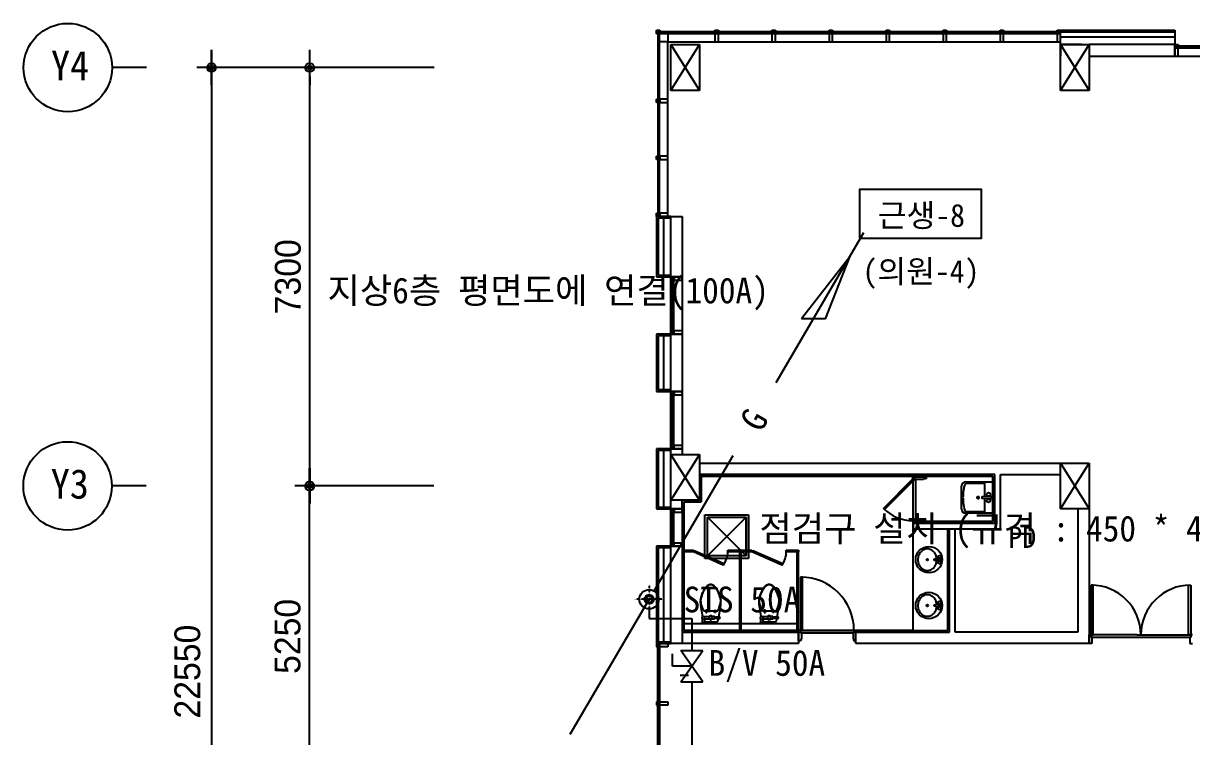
# Model space of a CAD drawing. Header units: millimetres. Extents: x 16332047 to 33387680, y -14835522 to -7015081.
# Drawn here: x 16862865 to 16883244, y -7483245 to -7470800 of the extents above; entities that cross this region are included whole.
import ezdxf
from ezdxf.enums import TextEntityAlignment as Align

# ---------------------------------------------------------------- set-up
doc = ezdxf.new("R2010")
doc.units = ezdxf.units.MM
doc.header["$LTSCALE"] = 300
doc.header["$MEASUREMENT"] = 0
doc.linetypes.add('CEN', pattern=[43.2, 40, -1.2, 0.8, -1.2])
doc.linetypes.add('CONTINOUS', pattern=[0])
doc.layers.get('0').update_dxf_attribs({"linetype": 'CONTINUOUS'})
for name, color, linetype in [('2', 2, 'CONTINUOUS'), ('CEN', 1, 'CEN'), ('etc', 15, 'CONTINOUS'), ('LINE', 2, 'CONTINUOUS'), ('R', 15, 'CONTINUOUS'), ('Rise', 15, 'CONTINUOUS'), ('S', 1, 'CONTINUOUS'), ('SI', 2, 'CONTINUOUS'), ('TEXT', 3, 'CONTINUOUS')]:
    doc.layers.add(name, color=color, linetype=linetype)
doc.layers.add('arch', color=255, linetype='CONTINUOUS', lineweight=25)
doc.styles.add('돋움', font='HYGTRE.TTF')
doc.styles.add('돋움체', font='')
doc.styles.get('돋움체').set_extended_font_data('DotumChe')

# ---------------------------------------------------------------- blocks, each defined once
blk = doc.blocks.new('DIMDOT')
at = {"color": 0}
blk.add_line((-2, 0), (2, 0), dxfattribs=at)
for radius in [0.5, 0.25]:
    blk.add_circle((0, 0), radius, dxfattribs=at)
blk = doc.blocks.new('a-3')
at = {"layer": 'CEN'}
for p, q in [((0, -1.81), (0, 1.81)), ((-1.81, 0), (1.81, 0))]:
    blk.add_line(p, q, dxfattribs=at).dxf.unprotected_set("ltscale", 0)
at = {"layer": 'LINE', "linetype": 'Continuous', "ltscale": 100}
blk.add_circle((0, 0), 1.2, dxfattribs=at)

msp = doc.modelspace()

# ---------------------------------------------------------------- linework, layer by layer
at = {"layer": '2', "color": 0}
for p, q in [((16874188, -7482016), (16874188, -7481798)), ((16874333, -7482289), (16874720, -7481744)), ((16874720, -7482289), (16874333, -7481744)), ((16874333, -7481744), (16874720, -7481744)), ((16874333, -7482289), (16874720, -7481744)), ((16874720, -7482289), (16874333, -7481744)), ((16874333, -7481744), (16874720, -7481744)), ((16874526, -7482016), (16874188, -7482016)), ((16874526, -7482016), (16874188, -7482016)), ((16874333, -7482289), (16874720, -7482289)), ((16874333, -7482289), (16874720, -7482289))]:
    msp.add_line(p, q, dxfattribs=at)
at = {"layer": 'arch'}
for p, q in [((16873909, -7470981), (16873909, -7470921)), ((16873909, -7470921), (16873969, -7470921)), ((16873934, -7470981), (16873909, -7470981)), ((16873934, -7470946), (16873934, -7470981)), ((16873969, -7470946), (16873934, -7470946)), ((16874959, -7470946), (16873934, -7470946)), ((16873934, -7470946), (16873934, -7470974)), ((16873962, -7470974), (16873934, -7470974)), ((16873934, -7470974), (16873934, -7472151)), ((16873934, -7470974), (16874959, -7470974)), ((16873962, -7472151), (16873962, -7470974)), ((16873962, -7470974), (16874109, -7470974)), ((16873962, -7471121), (16873962, -7470974)), ((16873969, -7470921), (16873969, -7470946)), ((16874109, -7470974), (16874109, -7471121)), ((16874929, -7470946), (16874929, -7470921)), ((16874929, -7470921), (16874989, -7470921)), ((16874989, -7470946), (16874929, -7470946)), ((16874989, -7470980), (16874929, -7470980)), ((16874929, -7470980), (16874929, -7471121)), ((16874959, -7470974), (16874959, -7470946)), ((16875954, -7470946), (16874959, -7470946)), ((16874959, -7470946), (16874959, -7470974)), ((16874959, -7470974), (16875954, -7470974)), ((16874989, -7470921), (16874989, -7470946)), ((16874989, -7471121), (16874989, -7470980)), ((16875924, -7470946), (16875924, -7470921)), ((16875924, -7470921), (16875984, -7470921)), ((16875984, -7470946), (16875924, -7470946)), ((16875984, -7470980), (16875924, -7470980)), ((16875924, -7470980), (16875924, -7471121)), ((16876949, -7470946), (16875954, -7470946)), ((16875954, -7470946), (16875954, -7470974)), ((16875954, -7470974), (16875954, -7470946)), ((16875954, -7470974), (16876949, -7470974)), ((16875984, -7470921), (16875984, -7470946)), ((16875984, -7471121), (16875984, -7470980)), ((16876919, -7470946), (16876919, -7470921)), ((16876919, -7470921), (16876979, -7470921)), ((16876979, -7470946), (16876919, -7470946)), ((16876979, -7470980), (16876919, -7470980)), ((16876919, -7470980), (16876919, -7471121)), ((16876949, -7470974), (16876949, -7470946)), ((16877944, -7470946), (16876949, -7470946)), ((16876949, -7470946), (16876949, -7470974)), ((16876949, -7470974), (16877944, -7470974)), ((16876979, -7470921), (16876979, -7470946)), ((16876979, -7471121), (16876979, -7470980)), ((16877914, -7470946), (16877914, -7470921)), ((16877914, -7470921), (16877974, -7470921)), ((16877974, -7470946), (16877914, -7470946)), ((16877974, -7470980), (16877914, -7470980)), ((16877914, -7470980), (16877914, -7471121)), ((16877944, -7470974), (16877944, -7470946)), ((16878939, -7470946), (16877944, -7470946)), ((16877944, -7470946), (16877944, -7470974)), ((16877944, -7470974), (16878939, -7470974)), ((16877974, -7470921), (16877974, -7470946)), ((16877974, -7471121), (16877974, -7470980)), ((16878909, -7470946), (16878909, -7470921)), ((16878909, -7470921), (16878969, -7470921)), ((16878909, -7470946), (16878909, -7470921)), ((16878909, -7470921), (16878969, -7470921)), ((16878969, -7470946), (16878909, -7470946)), ((16878969, -7470946), (16878909, -7470946)), ((16878969, -7470980), (16878909, -7470980)), ((16878909, -7470980), (16878909, -7471121)), ((16878969, -7470980), (16878909, -7470980)), ((16878909, -7470980), (16878909, -7471121)), ((16879934, -7470946), (16878939, -7470946)), ((16878939, -7470946), (16878939, -7470974)), ((16878939, -7470974), (16878939, -7470946)), ((16879934, -7470946), (16878939, -7470946)), ((16878939, -7470946), (16878939, -7470974)), ((16878939, -7470974), (16879934, -7470974)), ((16878939, -7470974), (16879934, -7470974)), ((16878969, -7470921), (16878969, -7470946)), ((16878969, -7470921), (16878969, -7470946)), ((16878969, -7471121), (16878969, -7470980)), ((16878969, -7471121), (16878969, -7470980)), ((16879904, -7470946), (16879904, -7470921)), ((16879904, -7470921), (16879964, -7470921)), ((16879964, -7470946), (16879904, -7470946)), ((16879964, -7470980), (16879904, -7470980)), ((16879904, -7470980), (16879904, -7471121)), ((16879934, -7470974), (16879934, -7470946)), ((16880929, -7470946), (16879934, -7470946)), ((16879934, -7470946), (16879934, -7470974)), ((16879934, -7470974), (16879934, -7470946)), ((16879934, -7470974), (16880929, -7470974)), ((16879964, -7470921), (16879964, -7470946)), ((16879964, -7471121), (16879964, -7470980)), ((16880899, -7470946), (16880899, -7470921)), ((16880899, -7470921), (16880959, -7470921)), ((16880959, -7470946), (16880899, -7470946)), ((16880959, -7470980), (16880899, -7470980)), ((16880899, -7470980), (16880899, -7471121)), ((16880929, -7470974), (16880929, -7470946)), ((16880959, -7470921), (16881954, -7470921)), ((16880959, -7470951), (16880959, -7470921)), ((16880959, -7471171), (16880959, -7470921)), ((16880959, -7470921), (16882949, -7470921)), ((16880959, -7470921), (16880959, -7470946)), ((16881954, -7470951), (16880959, -7470951)), ((16880959, -7471121), (16880959, -7470980)), ((16882949, -7471041), (16880959, -7471041)), ((16881954, -7470921), (16882949, -7470921)), ((16881954, -7470951), (16881954, -7470921)), ((16881954, -7470921), (16881954, -7470951)), ((16882949, -7470951), (16881954, -7470951)), ((16882949, -7470921), (16882949, -7470951)), ((16882949, -7470921), (16882949, -7471171)), ((16866147, -7471262), (16866147, -7494121)), ((16874109, -7471121), (16873962, -7471121)), ((16874109, -7474171), (16874109, -7471121)), ((16874109, -7471121), (16880959, -7471121)), ((16874159, -7471171), (16874659, -7471971)), ((16874159, -7471971), (16874659, -7471171)), ((16874159, -7471971), (16874159, -7471171)), ((16874159, -7471171), (16874659, -7471171)), ((16874659, -7471171), (16874659, -7471971)), ((16874929, -7471121), (16874989, -7471121)), ((16875924, -7471121), (16875984, -7471121)), ((16876919, -7471121), (16876979, -7471121)), ((16877914, -7471121), (16877974, -7471121)), ((16878909, -7471121), (16878969, -7471121)), ((16878909, -7471121), (16878969, -7471121)), ((16879904, -7471121), (16879964, -7471121)), ((16880899, -7471121), (16880959, -7471121)), ((16881324, -7471171), (16880959, -7471171)), ((16880959, -7471171), (16880959, -7471371)), ((16880959, -7471171), (16881459, -7471971)), ((16880959, -7471971), (16881459, -7471171)), ((16880959, -7471971), (16880959, -7471171)), ((16880959, -7471171), (16881459, -7471171)), ((16882949, -7471171), (16881459, -7471171)), ((16881459, -7471171), (16881459, -7471971)), ((16882949, -7471371), (16882949, -7471171)), ((16882949, -7471196), (16882949, -7471171)), ((16882949, -7471171), (16883009, -7471171)), ((16883009, -7471196), (16882949, -7471196)), ((16883009, -7471230), (16882949, -7471230)), ((16882949, -7471230), (16882949, -7471371)), ((16883974, -7471196), (16882979, -7471196)), ((16882979, -7471196), (16882979, -7471224)), ((16882979, -7471224), (16883974, -7471224)), ((16883009, -7471171), (16883009, -7471196)), ((16883009, -7471371), (16883009, -7471230)), ((16881459, -7471371), (16882949, -7471371)), ((16882949, -7471371), (16883009, -7471371)), ((16882949, -7471371), (16884004, -7471371)), ((16865013, -7471571), (16864413, -7471571)), ((16870032, -7471571), (16865890, -7471571)), ((16870027, -7471571), (16867603, -7471571)), ((16867861, -7478871), (16867861, -7471571)), ((16866147, -7471725), (16866147, -7471880)), ((16867860, -7471725), (16867860, -7471880)), ((16873909, -7472181), (16873909, -7472121)), ((16873909, -7472121), (16873934, -7472121)), ((16873934, -7472121), (16873934, -7472181)), ((16874109, -7472121), (16873968, -7472121)), ((16873968, -7472121), (16873968, -7472181)), ((16874109, -7472181), (16874109, -7472121)), ((16874659, -7471971), (16874159, -7471971)), ((16881459, -7471971), (16880959, -7471971)), ((16873934, -7472181), (16873909, -7472181)), ((16873934, -7472151), (16873962, -7472151)), ((16873962, -7472151), (16873934, -7472151)), ((16873934, -7472151), (16873934, -7473146)), ((16873962, -7473146), (16873962, -7472151)), ((16873968, -7472181), (16874109, -7472181)), ((16873909, -7473176), (16873909, -7473116)), ((16873909, -7473116), (16873934, -7473116)), ((16873934, -7473116), (16873934, -7473176)), ((16874109, -7473116), (16873968, -7473116)), ((16873968, -7473116), (16873968, -7473176)), ((16874109, -7473176), (16874109, -7473116)), ((16873934, -7473176), (16873909, -7473176)), ((16873962, -7473146), (16873934, -7473146)), ((16873934, -7473146), (16873934, -7474141)), ((16873934, -7473146), (16873962, -7473146)), ((16873962, -7474141), (16873962, -7473146)), ((16873968, -7473176), (16874109, -7473176)), ((16873909, -7474171), (16873909, -7474111)), ((16873909, -7474111), (16873934, -7474111)), ((16873934, -7474111), (16873934, -7474171)), ((16873934, -7474141), (16873962, -7474141)), ((16874109, -7474111), (16873968, -7474111)), ((16873968, -7474111), (16873968, -7474171)), ((16874109, -7474171), (16874109, -7474111)), ((16874159, -7474171), (16873909, -7474171)), ((16873909, -7474171), (16873909, -7475221)), ((16873934, -7474171), (16873909, -7474171)), ((16874159, -7474201), (16873939, -7474201)), ((16873939, -7474201), (16873939, -7475191)), ((16873968, -7474171), (16874109, -7474171)), ((16874029, -7474171), (16874029, -7475221)), ((16874159, -7474171), (16874359, -7474171)), ((16874159, -7475221), (16874159, -7474171)), ((16874359, -7474171), (16874359, -7475221)), ((16873909, -7475221), (16874159, -7475221)), ((16873939, -7475191), (16874159, -7475191)), ((16874359, -7475221), (16874159, -7475221)), ((16874159, -7475221), (16874184, -7475221)), ((16874159, -7475281), (16874159, -7475221)), ((16874359, -7475221), (16874159, -7475221)), ((16874159, -7476221), (16874159, -7475221)), ((16874159, -7475221), (16874359, -7475221)), ((16874184, -7475281), (16874159, -7475281)), ((16874184, -7475221), (16874184, -7475281)), ((16874212, -7475251), (16874184, -7475251)), ((16874184, -7475251), (16874184, -7476191)), ((16874212, -7476191), (16874212, -7475251)), ((16874359, -7475221), (16874218, -7475221)), ((16874218, -7475221), (16874218, -7475281)), ((16874218, -7475281), (16874359, -7475281)), ((16874359, -7475221), (16874359, -7476221)), ((16874359, -7475221), (16874359, -7476221)), ((16874359, -7475281), (16874359, -7475221)), ((16874159, -7476161), (16874184, -7476161)), ((16874159, -7476221), (16874159, -7476161)), ((16874184, -7476161), (16874184, -7476221)), ((16874184, -7476191), (16874212, -7476191)), ((16874218, -7476221), (16874218, -7476161)), ((16874218, -7476161), (16874359, -7476161)), ((16874359, -7476161), (16874359, -7476221)), ((16874159, -7476221), (16873909, -7476221)), ((16873909, -7476221), (16873909, -7477221)), ((16874159, -7476251), (16873939, -7476251)), ((16873939, -7476251), (16873939, -7477191)), ((16874029, -7476221), (16874029, -7477221)), ((16874159, -7476221), (16874359, -7476221)), ((16874159, -7477221), (16874159, -7476221)), ((16874184, -7476221), (16874159, -7476221)), ((16874359, -7476221), (16874159, -7476221)), ((16874359, -7476221), (16874159, -7476221)), ((16874359, -7476221), (16874218, -7476221)), ((16874359, -7476221), (16874359, -7477221)), ((16873939, -7477191), (16874159, -7477191)), ((16873909, -7477221), (16874159, -7477221)), ((16874359, -7477221), (16874159, -7477221)), ((16874159, -7477221), (16874184, -7477221)), ((16874159, -7477281), (16874159, -7477221)), ((16874359, -7477221), (16874159, -7477221)), ((16874159, -7478221), (16874159, -7477221)), ((16874159, -7477221), (16874359, -7477221)), ((16874184, -7477281), (16874159, -7477281)), ((16874184, -7477221), (16874184, -7477281)), ((16874212, -7477251), (16874184, -7477251)), ((16874184, -7477251), (16874184, -7478191)), ((16874212, -7478191), (16874212, -7477251)), ((16874359, -7477221), (16874218, -7477221)), ((16874218, -7477221), (16874218, -7477281)), ((16874218, -7477281), (16874359, -7477281)), ((16874359, -7477221), (16874359, -7478221)), ((16874359, -7477221), (16874359, -7478221)), ((16874359, -7477281), (16874359, -7477221)), ((16874159, -7478221), (16873909, -7478221)), ((16873909, -7478221), (16873909, -7479271)), ((16874029, -7478221), (16874029, -7479271)), ((16874159, -7478161), (16874184, -7478161)), ((16874159, -7478221), (16874159, -7478161)), ((16874159, -7478321), (16874159, -7478221)), ((16874159, -7478221), (16874359, -7478221)), ((16874184, -7478221), (16874159, -7478221)), ((16874359, -7478221), (16874159, -7478221)), ((16874359, -7478221), (16874159, -7478221)), ((16874184, -7478161), (16874184, -7478221)), ((16874184, -7478191), (16874212, -7478191)), ((16874218, -7478221), (16874218, -7478161)), ((16874218, -7478161), (16874359, -7478161)), ((16874359, -7478221), (16874218, -7478221)), ((16874359, -7478161), (16874359, -7478221)), ((16874359, -7478221), (16874359, -7478321)), ((16874159, -7478251), (16873939, -7478251)), ((16873939, -7478251), (16873939, -7479241)), ((16874659, -7479121), (16874159, -7478321)), ((16874659, -7478321), (16874159, -7479121)), ((16874159, -7478321), (16874659, -7478321)), ((16874159, -7479121), (16874159, -7478321)), ((16874659, -7478321), (16874659, -7479121)), ((16874659, -7478471), (16880959, -7478471)), ((16880959, -7478471), (16881459, -7479271)), ((16880959, -7479271), (16881459, -7478471)), ((16880959, -7479271), (16880959, -7478471)), ((16880959, -7478471), (16881459, -7478471)), ((16881459, -7478471), (16881459, -7479271)), ((16879809, -7478671), (16874659, -7478671)), ((16874659, -7478701), (16879779, -7478701)), ((16879779, -7478701), (16874689, -7478701)), ((16874689, -7478701), (16874689, -7479151)), ((16874689, -7479151), (16874689, -7478701)), ((16877867, -7479262), (16878383, -7478746)), ((16878404, -7478767), (16877888, -7479283)), ((16878383, -7478746), (16878383, -7478711)), ((16878383, -7478711), (16878613, -7478711)), ((16878383, -7478746), (16878383, -7479476)), ((16878383, -7478746), (16878383, -7478746)), ((16878383, -7478746), (16878383, -7478746)), ((16878428, -7478746), (16878383, -7478746)), ((16878383, -7478746), (16878404, -7478767)), ((16878393, -7478701), (16878603, -7478701)), ((16878428, -7478746), (16878428, -7479476)), ((16878428, -7478761), (16878428, -7478746)), ((16878568, -7478761), (16878428, -7478761)), ((16878613, -7478746), (16878568, -7478746)), ((16878568, -7478746), (16878568, -7478761)), ((16878613, -7478711), (16878613, -7478746)), ((16879304, -7478798), (16879779, -7478798)), ((16879314, -7478824), (16879632, -7478824)), ((16879632, -7478824), (16879632, -7479059)), ((16879779, -7479491), (16879779, -7478701)), ((16879779, -7478701), (16879779, -7479491)), ((16879779, -7478798), (16879779, -7479348)), ((16879809, -7479521), (16879809, -7478671)), ((16879909, -7479621), (16879909, -7478671)), ((16879909, -7478671), (16880959, -7478671)), ((16865008, -7478871), (16864408, -7478871)), ((16870027, -7478871), (16867599, -7478871)), ((16870027, -7478871), (16867603, -7478871)), ((16867856, -7484121), (16867856, -7478871)), ((16879229, -7479273), (16879229, -7478873)), ((16879520, -7479043), (16879520, -7479105)), ((16873939, -7479241), (16874159, -7479241)), ((16874159, -7479271), (16874159, -7479121)), ((16874659, -7479121), (16874159, -7479121)), ((16874359, -7479271), (16874359, -7479121)), ((16874689, -7479151), (16874389, -7479151)), ((16874389, -7479151), (16874389, -7481391)), ((16874389, -7481391), (16874389, -7479151)), ((16874389, -7479151), (16874689, -7479151)), ((16879488, -7479073), (16879551, -7479073)), ((16879737, -7479055), (16879595, -7479061)), ((16879595, -7479086), (16879737, -7479092)), ((16879632, -7479088), (16879632, -7479324)), ((16873909, -7479271), (16874159, -7479271)), ((16874159, -7479271), (16874184, -7479271)), ((16874159, -7479331), (16874159, -7479271)), ((16874359, -7479271), (16874159, -7479271)), ((16874159, -7479921), (16874159, -7479271)), ((16874159, -7479271), (16874359, -7479271)), ((16874184, -7479331), (16874159, -7479331)), ((16874184, -7479271), (16874184, -7479331)), ((16874212, -7479301), (16874184, -7479301)), ((16874184, -7479301), (16874184, -7479891)), ((16874212, -7479891), (16874212, -7479301)), ((16874359, -7479271), (16874218, -7479271)), ((16874218, -7479271), (16874218, -7479331)), ((16874218, -7479331), (16874359, -7479331)), ((16874359, -7479271), (16874359, -7479921)), ((16874359, -7479331), (16874359, -7479271)), ((16877888, -7479283), (16877867, -7479262)), ((16879779, -7479348), (16879304, -7479348)), ((16879632, -7479324), (16879314, -7479324)), ((16881459, -7479271), (16880959, -7479271)), ((16881259, -7479271), (16881259, -7481421)), ((16881459, -7479271), (16881459, -7481621)), ((16878383, -7479476), (16878383, -7479476)), ((16878383, -7479476), (16878383, -7479511)), ((16878428, -7479476), (16878383, -7479476)), ((16879779, -7479491), (16878383, -7479493)), ((16878383, -7479493), (16878383, -7481391)), ((16878383, -7479511), (16878613, -7479511)), ((16878389, -7479521), (16879809, -7479521)), ((16878389, -7479521), (16878389, -7479621)), ((16878389, -7479621), (16879909, -7479621)), ((16878389, -7479621), (16878989, -7479621)), ((16878389, -7481421), (16878389, -7479621)), ((16878393, -7479521), (16878603, -7479521)), ((16878568, -7479461), (16878428, -7479461)), ((16878428, -7479461), (16878428, -7479476)), ((16878568, -7479476), (16878568, -7479461)), ((16878613, -7479476), (16878568, -7479476)), ((16878613, -7479511), (16878613, -7479476)), ((16878613, -7479493), (16879779, -7479491)), ((16878613, -7479493), (16878613, -7479493)), ((16878989, -7481391), (16878989, -7479621)), ((16879019, -7481421), (16879019, -7479621)), ((16879119, -7481421), (16879119, -7479621)), ((16874159, -7479861), (16874184, -7479861)), ((16874159, -7479921), (16874159, -7479861)), ((16874184, -7479861), (16874184, -7479921)), ((16874218, -7479921), (16874218, -7479861)), ((16874218, -7479861), (16874359, -7479861)), ((16874359, -7479861), (16874359, -7479921)), ((16874159, -7479921), (16873909, -7479921)), ((16873909, -7479921), (16873909, -7481621)), ((16874159, -7479951), (16873939, -7479951)), ((16873939, -7479951), (16873939, -7481591)), ((16874030, -7479921), (16874029, -7481621)), ((16874359, -7479921), (16874159, -7479921)), ((16874184, -7479921), (16874159, -7479921)), ((16874359, -7479921), (16874159, -7479921)), ((16874359, -7479921), (16874159, -7479921)), ((16874159, -7481621), (16874159, -7479921)), ((16874159, -7479921), (16874359, -7479921)), ((16874159, -7481621), (16874159, -7479921)), ((16874184, -7479891), (16874212, -7479891)), ((16874359, -7479921), (16874218, -7479921)), ((16874359, -7479921), (16874359, -7481621)), ((16874359, -7479921), (16874359, -7481621)), ((16874389, -7480021), (16874389, -7479991)), ((16874389, -7479991), (16874554, -7479991)), ((16874554, -7480021), (16874389, -7480021)), ((16874554, -7479991), (16874554, -7480021)), ((16874554, -7480021), (16874569, -7479995)), ((16875074, -7480251), (16874554, -7480021)), ((16874569, -7479995), (16875092, -7480226)), ((16875154, -7480021), (16875154, -7479991)), ((16875154, -7479991), (16875574, -7479991)), ((16875574, -7480021), (16875154, -7480021)), ((16875389, -7480021), (16875359, -7480021)), ((16875359, -7480021), (16875359, -7481391)), ((16875389, -7481391), (16875389, -7480021)), ((16875574, -7479991), (16875574, -7480021)), ((16875574, -7480021), (16875589, -7479995)), ((16876094, -7480251), (16875574, -7480021)), ((16875589, -7479995), (16876112, -7480226)), ((16876174, -7480021), (16876174, -7479991)), ((16876174, -7479991), (16876389, -7479991)), ((16876174, -7480021), (16876174, -7479991)), ((16876174, -7479991), (16876389, -7479991)), ((16876389, -7480021), (16876174, -7480021)), ((16876389, -7480021), (16876174, -7480021)), ((16876389, -7480021), (16876359, -7480021)), ((16876359, -7480021), (16876359, -7481391)), ((16876389, -7480021), (16876359, -7480021)), ((16876359, -7480021), (16876359, -7481391)), ((16876389, -7479991), (16876389, -7480021)), ((16876389, -7479991), (16876389, -7480021)), ((16876389, -7481391), (16876389, -7480021)), ((16876389, -7481391), (16876389, -7480021)), ((16875092, -7480226), (16875074, -7480251)), ((16876112, -7480226), (16876094, -7480251)), ((16876389, -7481421), (16876389, -7480198)), ((16878752, -7480143), (16878829, -7480136)), ((16878752, -7480171), (16878752, -7480143)), ((16878829, -7480178), (16878752, -7480171)), ((16878833, -7480131), (16878833, -7480128)), ((16878833, -7480186), (16878833, -7480183)), ((16878861, -7480186), (16878861, -7480128)), ((16876454, -7480461), (16876424, -7480461)), ((16876424, -7480461), (16876424, -7481391)), ((16876454, -7481391), (16876454, -7480461)), ((16881527, -7480601), (16881489, -7480601)), ((16881489, -7480601), (16881489, -7481471)), ((16881527, -7481471), (16881527, -7480601)), ((16883191, -7481471), (16883191, -7480601)), ((16883191, -7480601), (16883229, -7480601)), ((16883229, -7480601), (16883229, -7481471)), ((16874684, -7480991), (16874712, -7481149)), ((16874684, -7480991), (16874712, -7481149)), ((16874739, -7481051), (16874969, -7481051)), ((16874769, -7481041), (16874769, -7481081)), ((16874789, -7481041), (16874769, -7481041)), ((16874769, -7481081), (16874789, -7481081)), ((16874789, -7481081), (16874789, -7481041)), ((16874919, -7481041), (16874939, -7481041)), ((16874919, -7481081), (16874919, -7481041)), ((16874939, -7481081), (16874919, -7481081)), ((16874939, -7481041), (16874939, -7481081)), ((16874995, -7481156), (16875024, -7480991)), ((16874995, -7481156), (16875024, -7480991)), ((16875704, -7480991), (16875732, -7481149)), ((16875704, -7480991), (16875732, -7481149)), ((16875759, -7481051), (16875989, -7481051)), ((16875789, -7481041), (16875789, -7481081)), ((16875809, -7481041), (16875789, -7481041)), ((16875789, -7481081), (16875809, -7481081)), ((16875809, -7481081), (16875809, -7481041)), ((16875939, -7481041), (16875959, -7481041)), ((16875939, -7481081), (16875939, -7481041)), ((16875959, -7481081), (16875939, -7481081)), ((16875959, -7481041), (16875959, -7481081)), ((16876015, -7481156), (16876044, -7480991)), ((16876015, -7481156), (16876044, -7480991)), ((16878752, -7480943), (16878829, -7480936)), ((16878752, -7480971), (16878752, -7480943)), ((16878829, -7480978), (16878752, -7480971)), ((16878833, -7480931), (16878833, -7480928)), ((16878833, -7480986), (16878833, -7480983)), ((16878861, -7480986), (16878861, -7480928)), ((16874389, -7481271), (16875359, -7481271)), ((16874389, -7481391), (16874389, -7481271)), ((16874694, -7481261), (16874689, -7481271)), ((16874694, -7481261), (16874689, -7481271)), ((16874689, -7481271), (16874759, -7481271)), ((16874689, -7481271), (16874759, -7481271)), ((16874704, -7481261), (16874694, -7481261)), ((16874704, -7481261), (16874694, -7481261)), ((16874704, -7481186), (16874704, -7481261)), ((16874704, -7481186), (16874704, -7481261)), ((16874704, -7481261), (16874744, -7481261)), ((16874739, -7481151), (16874839, -7481151)), ((16874739, -7481191), (16874839, -7481191)), ((16874744, -7481186), (16874744, -7481240)), ((16874744, -7481261), (16874744, -7481240)), ((16874744, -7481240), (16874749, -7481240)), ((16874744, -7481261), (16874744, -7481240)), ((16874744, -7481240), (16874749, -7481240)), ((16874754, -7481261), (16874744, -7481261)), ((16874754, -7481261), (16874744, -7481261)), ((16874749, -7481240), (16874756, -7481240)), ((16874749, -7481240), (16874756, -7481240)), ((16874759, -7481271), (16874754, -7481261)), ((16874759, -7481271), (16874754, -7481261)), ((16874756, -7481240), (16874767, -7481241)), ((16874756, -7481240), (16874767, -7481241)), ((16874767, -7481241), (16874854, -7481241)), ((16874767, -7481241), (16874854, -7481241)), ((16874854, -7481241), (16874941, -7481241)), ((16874854, -7481241), (16874941, -7481241)), ((16874919, -7481151), (16874869, -7481151)), ((16874869, -7481191), (16874919, -7481191)), ((16874919, -7481191), (16874919, -7481151)), ((16874995, -7481156), (16874919, -7481161)), ((16874919, -7481181), (16874990, -7481185)), ((16874941, -7481241), (16874953, -7481240)), ((16874941, -7481241), (16874953, -7481240)), ((16874953, -7481240), (16874960, -7481240)), ((16874953, -7481240), (16874960, -7481240)), ((16874960, -7481240), (16874967, -7481239)), ((16874960, -7481240), (16874967, -7481239)), ((16874967, -7481239), (16874973, -7481239)), ((16874967, -7481239), (16874973, -7481239)), ((16874973, -7481239), (16874978, -7481238)), ((16874973, -7481239), (16874978, -7481238)), ((16874978, -7481238), (16874979, -7481236)), ((16874978, -7481238), (16874979, -7481236)), ((16874979, -7481236), (16874980, -7481233)), ((16874979, -7481236), (16874980, -7481233)), ((16874980, -7481233), (16874981, -7481230)), ((16874980, -7481233), (16874981, -7481230)), ((16874981, -7481230), (16874982, -7481226)), ((16874981, -7481230), (16874982, -7481226)), ((16874982, -7481226), (16874983, -7481222)), ((16874982, -7481226), (16874983, -7481222)), ((16874983, -7481222), (16874984, -7481215)), ((16874983, -7481222), (16874984, -7481215)), ((16874984, -7481215), (16874985, -7481211)), ((16874984, -7481215), (16874985, -7481211)), ((16874985, -7481211), (16874986, -7481207)), ((16874985, -7481211), (16874986, -7481207)), ((16874986, -7481207), (16874987, -7481202)), ((16874986, -7481207), (16874987, -7481202)), ((16874987, -7481202), (16874988, -7481196)), ((16874987, -7481202), (16874988, -7481196)), ((16874988, -7481196), (16874989, -7481190)), ((16874988, -7481196), (16874989, -7481190)), ((16874989, -7481190), (16874990, -7481185)), ((16874989, -7481190), (16874990, -7481185)), ((16874990, -7481185), (16874995, -7481185)), ((16874990, -7481185), (16874995, -7481185)), ((16874998, -7481156), (16874995, -7481156)), ((16874998, -7481156), (16874995, -7481156)), ((16874995, -7481185), (16874998, -7481186)), ((16874995, -7481185), (16874998, -7481186)), ((16875002, -7481156), (16874998, -7481156)), ((16875002, -7481156), (16874998, -7481156)), ((16874998, -7481186), (16875002, -7481186)), ((16874998, -7481186), (16875002, -7481186)), ((16875006, -7481156), (16875002, -7481156)), ((16875006, -7481156), (16875002, -7481156)), ((16875002, -7481186), (16875006, -7481186)), ((16875002, -7481186), (16875006, -7481186)), ((16875010, -7481157), (16875006, -7481156)), ((16875010, -7481157), (16875006, -7481156)), ((16875006, -7481186), (16875010, -7481185)), ((16875006, -7481186), (16875010, -7481185)), ((16875014, -7481159), (16875010, -7481157)), ((16875014, -7481159), (16875010, -7481157)), ((16875010, -7481185), (16875014, -7481183)), ((16875010, -7481185), (16875014, -7481183)), ((16875017, -7481162), (16875014, -7481159)), ((16875017, -7481162), (16875014, -7481159)), ((16875014, -7481183), (16875017, -7481180)), ((16875014, -7481183), (16875017, -7481180)), ((16875019, -7481165), (16875017, -7481162)), ((16875019, -7481165), (16875017, -7481162)), ((16875017, -7481180), (16875019, -7481177)), ((16875017, -7481180), (16875019, -7481177)), ((16875020, -7481168), (16875019, -7481165)), ((16875020, -7481168), (16875019, -7481165)), ((16875019, -7481177), (16875020, -7481174)), ((16875019, -7481177), (16875020, -7481174)), ((16875020, -7481170), (16875020, -7481168)), ((16875020, -7481170), (16875020, -7481168)), ((16875020, -7481171), (16875020, -7481170)), ((16875020, -7481171), (16875020, -7481170)), ((16875020, -7481172), (16875020, -7481171)), ((16875020, -7481172), (16875020, -7481171)), ((16875020, -7481174), (16875020, -7481172)), ((16875020, -7481174), (16875020, -7481172)), ((16875359, -7481271), (16875359, -7481391)), ((16875389, -7481271), (16876359, -7481271)), ((16875389, -7481391), (16875389, -7481271)), ((16875714, -7481261), (16875709, -7481271)), ((16875714, -7481261), (16875709, -7481271)), ((16875709, -7481271), (16875779, -7481271)), ((16875709, -7481271), (16875779, -7481271)), ((16875724, -7481261), (16875714, -7481261)), ((16875724, -7481261), (16875714, -7481261)), ((16875724, -7481186), (16875724, -7481261)), ((16875724, -7481186), (16875724, -7481261)), ((16875724, -7481261), (16875764, -7481261)), ((16875759, -7481151), (16875859, -7481151)), ((16875759, -7481191), (16875859, -7481191)), ((16875764, -7481186), (16875764, -7481240)), ((16875764, -7481261), (16875764, -7481240)), ((16875764, -7481240), (16875769, -7481240)), ((16875764, -7481261), (16875764, -7481240)), ((16875764, -7481240), (16875769, -7481240)), ((16875774, -7481261), (16875764, -7481261)), ((16875774, -7481261), (16875764, -7481261)), ((16875769, -7481240), (16875776, -7481240)), ((16875769, -7481240), (16875776, -7481240)), ((16875779, -7481271), (16875774, -7481261)), ((16875779, -7481271), (16875774, -7481261)), ((16875776, -7481240), (16875787, -7481241)), ((16875776, -7481240), (16875787, -7481241)), ((16875787, -7481241), (16875874, -7481241)), ((16875787, -7481241), (16875874, -7481241)), ((16875874, -7481241), (16875961, -7481241)), ((16875874, -7481241), (16875961, -7481241)), ((16875939, -7481151), (16875889, -7481151)), ((16875889, -7481191), (16875939, -7481191)), ((16875939, -7481191), (16875939, -7481151)), ((16876015, -7481156), (16875939, -7481161)), ((16875939, -7481181), (16876010, -7481185)), ((16875961, -7481241), (16875973, -7481240)), ((16875961, -7481241), (16875973, -7481240)), ((16875973, -7481240), (16875980, -7481240)), ((16875973, -7481240), (16875980, -7481240)), ((16875980, -7481240), (16875987, -7481239)), ((16875980, -7481240), (16875987, -7481239)), ((16875987, -7481239), (16875993, -7481239)), ((16875987, -7481239), (16875993, -7481239)), ((16875993, -7481239), (16875998, -7481238)), ((16875993, -7481239), (16875998, -7481238)), ((16875998, -7481238), (16875999, -7481236)), ((16875998, -7481238), (16875999, -7481236)), ((16875999, -7481236), (16876000, -7481233)), ((16875999, -7481236), (16876000, -7481233)), ((16876000, -7481233), (16876001, -7481230)), ((16876000, -7481233), (16876001, -7481230)), ((16876001, -7481230), (16876002, -7481226)), ((16876001, -7481230), (16876002, -7481226)), ((16876002, -7481226), (16876003, -7481222)), ((16876002, -7481226), (16876003, -7481222)), ((16876003, -7481222), (16876004, -7481215)), ((16876003, -7481222), (16876004, -7481215)), ((16876004, -7481215), (16876005, -7481211)), ((16876004, -7481215), (16876005, -7481211)), ((16876005, -7481211), (16876006, -7481207)), ((16876005, -7481211), (16876006, -7481207)), ((16876006, -7481207), (16876007, -7481202)), ((16876006, -7481207), (16876007, -7481202)), ((16876007, -7481202), (16876008, -7481196)), ((16876007, -7481202), (16876008, -7481196)), ((16876008, -7481196), (16876009, -7481190)), ((16876008, -7481196), (16876009, -7481190)), ((16876009, -7481190), (16876010, -7481185)), ((16876009, -7481190), (16876010, -7481185)), ((16876010, -7481185), (16876015, -7481185)), ((16876010, -7481185), (16876015, -7481185)), ((16876018, -7481156), (16876015, -7481156)), ((16876018, -7481156), (16876015, -7481156)), ((16876015, -7481185), (16876018, -7481186)), ((16876015, -7481185), (16876018, -7481186)), ((16876022, -7481156), (16876018, -7481156)), ((16876022, -7481156), (16876018, -7481156)), ((16876018, -7481186), (16876022, -7481186)), ((16876018, -7481186), (16876022, -7481186)), ((16876026, -7481156), (16876022, -7481156)), ((16876026, -7481156), (16876022, -7481156)), ((16876022, -7481186), (16876026, -7481186)), ((16876022, -7481186), (16876026, -7481186)), ((16876030, -7481157), (16876026, -7481156)), ((16876030, -7481157), (16876026, -7481156)), ((16876026, -7481186), (16876030, -7481185)), ((16876026, -7481186), (16876030, -7481185)), ((16876034, -7481159), (16876030, -7481157)), ((16876034, -7481159), (16876030, -7481157)), ((16876030, -7481185), (16876034, -7481183)), ((16876030, -7481185), (16876034, -7481183)), ((16876037, -7481162), (16876034, -7481159)), ((16876037, -7481162), (16876034, -7481159)), ((16876034, -7481183), (16876037, -7481180)), ((16876034, -7481183), (16876037, -7481180)), ((16876039, -7481165), (16876037, -7481162)), ((16876039, -7481165), (16876037, -7481162)), ((16876037, -7481180), (16876039, -7481177)), ((16876037, -7481180), (16876039, -7481177)), ((16876040, -7481168), (16876039, -7481165)), ((16876040, -7481168), (16876039, -7481165)), ((16876039, -7481177), (16876040, -7481174)), ((16876039, -7481177), (16876040, -7481174)), ((16876040, -7481170), (16876040, -7481168)), ((16876040, -7481170), (16876040, -7481168)), ((16876040, -7481171), (16876040, -7481170)), ((16876040, -7481171), (16876040, -7481170)), ((16876040, -7481172), (16876040, -7481171)), ((16876040, -7481172), (16876040, -7481171)), ((16876040, -7481174), (16876040, -7481172)), ((16876040, -7481174), (16876040, -7481172)), ((16876359, -7481271), (16876359, -7481391)), ((16874359, -7481421), (16876389, -7481421)), ((16874389, -7481391), (16876389, -7481391)), ((16878383, -7481391), (16874389, -7481391)), ((16875359, -7481391), (16874389, -7481391)), ((16875359, -7481391), (16875389, -7481391)), ((16876359, -7481391), (16875389, -7481391)), ((16876359, -7481391), (16876389, -7481391)), ((16876359, -7481391), (16876389, -7481391)), ((16876389, -7481391), (16877389, -7481391)), ((16876389, -7481571), (16876389, -7481391)), ((16876389, -7481391), (16876424, -7481391)), ((16876389, -7481421), (16876389, -7481621)), ((16876424, -7481391), (16877354, -7481391)), ((16876424, -7481391), (16876454, -7481391)), ((16876424, -7481391), (16876424, -7481436)), ((16876424, -7481436), (16877354, -7481436)), ((16876424, -7481436), (16876439, -7481436)), ((16876439, -7481436), (16876439, -7481526)), ((16877354, -7481436), (16877339, -7481436)), ((16877339, -7481436), (16877339, -7481526)), ((16877389, -7481391), (16877354, -7481391)), ((16877354, -7481391), (16877354, -7481436)), ((16877389, -7481391), (16878989, -7481391)), ((16877389, -7481571), (16877389, -7481391)), ((16877389, -7481621), (16877389, -7481421)), ((16877389, -7481421), (16879019, -7481421)), ((16878389, -7481421), (16878989, -7481421)), ((16881259, -7481421), (16879119, -7481421)), ((16881459, -7481491), (16881459, -7481471)), ((16881459, -7481471), (16881489, -7481471)), ((16881459, -7481621), (16881459, -7481491)), ((16882289, -7481471), (16881489, -7481471)), ((16881489, -7481471), (16881527, -7481471)), ((16881489, -7481471), (16881489, -7481516)), ((16882289, -7481471), (16883229, -7481471)), ((16883229, -7481471), (16883191, -7481471)), ((16883259, -7481471), (16883229, -7481471)), ((16883229, -7481471), (16883229, -7481516)), ((16873909, -7481621), (16874159, -7481621)), ((16873934, -7481621), (16873909, -7481621)), ((16873909, -7481621), (16873909, -7481681)), ((16873909, -7481681), (16873934, -7481681)), ((16873934, -7481681), (16873934, -7481621)), ((16873934, -7482669), (16873934, -7481651)), ((16873934, -7481651), (16873962, -7481651)), ((16873939, -7481591), (16874159, -7481591)), ((16873962, -7481651), (16873962, -7482669)), ((16873968, -7481681), (16873968, -7481621)), ((16873968, -7481621), (16874109, -7481621)), ((16874109, -7481681), (16873968, -7481681)), ((16874109, -7481621), (16874109, -7481681)), ((16874359, -7481621), (16874159, -7481621)), ((16874359, -7481621), (16874159, -7481621)), ((16874359, -7481621), (16874359, -7481621)), ((16876389, -7481621), (16874359, -7481621)), ((16876424, -7481571), (16876389, -7481571)), ((16876439, -7481526), (16876424, -7481571)), ((16876424, -7481571), (16876424, -7481571)), ((16877339, -7481526), (16877354, -7481571)), ((16877354, -7481571), (16877354, -7481571)), ((16877354, -7481571), (16877389, -7481571)), ((16881459, -7481621), (16877389, -7481621)), ((16881504, -7481621), (16881459, -7481621)), ((16881489, -7481516), (16881504, -7481516)), ((16883214, -7481516), (16881504, -7481516)), ((16881504, -7481516), (16881504, -7481526)), ((16881504, -7481526), (16881504, -7481526)), ((16881504, -7481526), (16881504, -7481621)), ((16883229, -7481516), (16883214, -7481516)), ((16883214, -7481516), (16883214, -7481526)), ((16883214, -7481526), (16883214, -7481526)), ((16883214, -7481526), (16883214, -7481621)), ((16883214, -7481621), (16883259, -7481621)), ((16873934, -7482639), (16873909, -7482639)), ((16873909, -7482639), (16873909, -7482699)), ((16873909, -7482699), (16873934, -7482699)), ((16873934, -7482699), (16873934, -7482639)), ((16873962, -7482669), (16873934, -7482669)), ((16873934, -7483691), (16873934, -7482669)), ((16873934, -7482669), (16873962, -7482669)), ((16873962, -7482669), (16873962, -7483691)), ((16873968, -7482699), (16873968, -7482639)), ((16873968, -7482639), (16874109, -7482639)), ((16874109, -7482699), (16873968, -7482699)), ((16874109, -7482639), (16874109, -7482699))]:
    msp.add_line(p, q, dxfattribs=at)
at = {"layer": 'arch', "extrusion": (0, 0, -1)}
for p, q in [((16874159, -7476221), (16874159, -7475221)), ((16874159, -7475221), (16874359, -7475221)), ((16874359, -7475221), (16874359, -7476221)), ((16874359, -7476221), (16874159, -7476221)), ((16874159, -7478221), (16874159, -7477221)), ((16874159, -7477221), (16874359, -7477221)), ((16874359, -7477221), (16874359, -7478221)), ((16874359, -7478221), (16874159, -7478221)), ((16874159, -7479921), (16874159, -7479271)), ((16874159, -7479271), (16874359, -7479271)), ((16874359, -7479271), (16874359, -7479921)), ((16874359, -7479921), (16874159, -7479921))]:
    msp.add_line(p, q, dxfattribs=at)
at = {"layer": 'arch'}
msp.add_lwpolyline([(16877449, -7474550), (16879576, -7474550), (16879576, -7473699), (16877449, -7473699)], close=True, dxfattribs=at)
for centre, radius in [((16863641, -7471571), 771), ((16863637, -7478871), 771), ((16879702, -7479019), 31.2), ((16879520, -7479074), 15), ((16879702, -7479128), 31.2), ((16878661, -7480157), 230), ((16878634, -7480157), 15), ((16878847, -7480107), 25), ((16878847, -7480207), 25), ((16878847, -7480157), 8), ((16878661, -7480957), 230), ((16878847, -7480907), 25), ((16878634, -7480957), 15), ((16878847, -7481007), 25), ((16878847, -7480957), 8), ((16874854, -7481171), 25), ((16875874, -7481171), 25)]:
    msp.add_circle(centre, radius, dxfattribs=at)
for centre, radius, start, end in [((16879304, -7478873), 75, 90, 180), ((16879511, -7478951), 244, 151.0392, 167.089), ((16879314, -7478842), 18.5, 90, 151.0392), ((16880346, -7479074), 1090, 174.576, 180), ((16879831, -7479025), 572, 167.089, 174.576), ((16880346, -7479074), 1090, 180, 185.424), ((16879831, -7479122), 572, 185.424, 192.911), ((16879511, -7479196), 244, 192.911, 208.9608), ((16879595, -7479074), 12.5, 90, 270), ((16879738, -7479074), 18.8, 0, 91.9092), ((16879738, -7479073), 18.8, 268.0908, 0), ((16878383, -7478746), 730, 225, 270), ((16879304, -7479273), 75, 180, 270), ((16879314, -7479305), 18.5, 208.9608, 270), ((16874781, -7480020), 373, 321.6819, 359.7892), ((16875801, -7480020), 373, 321.6819, 359.7892), ((16878659, -7480149), 188, 138.6642, 159.9806), ((16878644, -7480136), 168, 115.2155, 138.6642), ((16878634, -7480116), 146, 90, 115.2155), ((16878634, -7480116), 146, 64.7845, 90), ((16878625, -7480136), 168, 41.3358, 64.7845), ((16878610, -7480149), 188, 20.0194, 41.3358), ((16878682, -7480158), 213, 159.9806, 180), ((16878682, -7480158), 213, 180, 200.0194), ((16878659, -7480166), 188, 200.0194, 221.3358), ((16878610, -7480166), 188, 318.6642, 339.9806), ((16878586, -7480158), 213, 5.2382, 20.0194), ((16878586, -7480158), 213, 339.9806, 355.3337), ((16878828, -7480131), 5, 275.3909, 0), ((16878828, -7480183), 5, 0, 84.6091), ((16876424, -7481391), 930, 0, 90), ((16878644, -7480180), 168, 221.3358, 244.7845), ((16878634, -7480200), 146, 244.7845, 270), ((16878634, -7480200), 146, 270, 295.2155), ((16878625, -7480180), 168, 295.2155, 318.6642), ((16874927, -7480786), 217, 143.1301, 152.4928), ((16874927, -7480786), 217, 143.1301, 152.4928), ((16875022, -7480846), 323, 145.9688, 151.3896), ((16874972, -7480820), 273, 134.7809, 143.1301), ((16874972, -7480820), 273, 134.7809, 143.1301), ((16874874, -7480747), 144, 139.3987, 145.9688), ((16875115, -7480953), 462, 135.7259, 139.3987), ((16874896, -7480743), 165, 123.6901, 134.7809), ((16874896, -7480743), 165, 123.6901, 134.7809), ((16874922, -7480766), 193, 126.8699, 135.7259), ((16874850, -7480674), 82.6, 107.9901, 123.6901), ((16874850, -7480674), 82.6, 107.9901, 123.6901), ((16874861, -7480684), 90.8, 113.9447, 126.8699), ((16874858, -7480699), 108, 99.4624, 107.9901), ((16874858, -7480699), 108, 99.4624, 107.9901), ((16874845, -7480647), 50.4, 99.4624, 113.9447), ((16874853, -7480696), 99.7, 89.1779, 99.4624), ((16874854, -7480679), 87.7, 90, 99.4624), ((16874854, -7480679), 87.7, 90, 99.4624), ((16874854, -7480679), 87.7, 80.5377, 90), ((16874854, -7480679), 87.7, 80.5377, 90), ((16874853, -7480701), 105, 75.9638, 89.1779), ((16874851, -7480699), 108, 72.01, 80.5377), ((16874851, -7480699), 108, 72.01, 80.5377), ((16874865, -7480651), 53.8, 57.425, 75.9638), ((16874859, -7480674), 82.6, 56.31, 72.01), ((16874859, -7480674), 82.6, 56.31, 72.01), ((16874818, -7480726), 142, 50.1945, 57.425), ((16874813, -7480743), 165, 45.2192, 56.31), ((16874813, -7480743), 165, 45.2192, 56.31), ((16874782, -7480768), 198, 44.0583, 50.1945), ((16874580, -7480964), 478, 40.6013, 44.0583), ((16874737, -7480820), 273, 36.8699, 45.2192), ((16874737, -7480820), 273, 36.8699, 45.2192), ((16874814, -7480764), 171, 34.8227, 40.6013), ((16874739, -7480816), 262, 28.6105, 34.8227), ((16874782, -7480786), 217, 27.5073, 36.8699), ((16874782, -7480786), 217, 27.5073, 36.8699), ((16875947, -7480786), 217, 143.1301, 152.4928), ((16875947, -7480786), 217, 143.1301, 152.4928), ((16876042, -7480846), 323, 145.9688, 151.3896), ((16875992, -7480820), 273, 134.7809, 143.1301), ((16875992, -7480820), 273, 134.7809, 143.1301), ((16875894, -7480747), 144, 139.3987, 145.9688), ((16876135, -7480953), 462, 135.7259, 139.3987), ((16875916, -7480743), 165, 123.6901, 134.7809), ((16875916, -7480743), 165, 123.6901, 134.7809), ((16875942, -7480766), 193, 126.8699, 135.7259), ((16875870, -7480674), 82.6, 107.9901, 123.6901), ((16875870, -7480674), 82.6, 107.9901, 123.6901), ((16875881, -7480684), 90.8, 113.9447, 126.8699), ((16875878, -7480699), 108, 99.4624, 107.9901), ((16875878, -7480699), 108, 99.4624, 107.9901), ((16875865, -7480647), 50.4, 99.4624, 113.9447), ((16875873, -7480696), 99.7, 89.1779, 99.4624), ((16875874, -7480679), 87.7, 90, 99.4624), ((16875874, -7480679), 87.7, 90, 99.4624), ((16875874, -7480679), 87.7, 80.5377, 90), ((16875874, -7480679), 87.7, 80.5377, 90), ((16875873, -7480701), 105, 75.9638, 89.1779), ((16875871, -7480699), 108, 72.01, 80.5377), ((16875871, -7480699), 108, 72.01, 80.5377), ((16875885, -7480651), 53.8, 57.425, 75.9638), ((16875879, -7480674), 82.6, 56.31, 72.01), ((16875879, -7480674), 82.6, 56.31, 72.01), ((16875838, -7480726), 142, 50.1945, 57.425), ((16875833, -7480743), 165, 45.2192, 56.31), ((16875833, -7480743), 165, 45.2192, 56.31), ((16875802, -7480768), 198, 44.0583, 50.1945), ((16875600, -7480964), 478, 40.6013, 44.0583), ((16875757, -7480820), 273, 36.8699, 45.2192), ((16875757, -7480820), 273, 36.8699, 45.2192), ((16875834, -7480764), 171, 34.8227, 40.6013), ((16875759, -7480816), 262, 28.6105, 34.8227), ((16875802, -7480786), 217, 27.5073, 36.8699), ((16875802, -7480786), 217, 27.5073, 36.8699), ((16881489, -7481471), 870, 0, 90), ((16883229, -7481471), 870, 90, 180), ((16874978, -7480881), 304, 171.2539, 178.0277), ((16874978, -7480881), 304, 171.2539, 178.0277), ((16875115, -7480886), 441, 178.0277, 184.7637), ((16875115, -7480886), 441, 178.0277, 184.7637), ((16874888, -7480868), 213, 163.1639, 171.2539), ((16874888, -7480868), 213, 163.1639, 171.2539), ((16874774, -7480871), 95.8, 170.7599, 184.3987), ((16875015, -7480853), 337, 184.3987, 191.6566), ((16874899, -7480892), 223, 164.0546, 170.7599), ((16875121, -7480938), 456, 161.5651, 163.1639), ((16875121, -7480938), 456, 161.5651, 163.1639), ((16875375, -7481028), 717, 160.317, 164.0546), ((16875643, -7481112), 1007, 160.4892, 161.5651), ((16875643, -7481112), 1007, 160.4892, 161.5651), ((16875224, -7480964), 562, 156.0375, 160.4892), ((16875224, -7480964), 562, 156.0375, 160.4892), ((16876482, -7481424), 1894, 158.9625, 160.317), ((16875521, -7481096), 887, 152.4928, 156.0375), ((16875521, -7481096), 887, 152.4928, 156.0375), ((16875261, -7480954), 585, 156.5258, 158.9625), ((16875054, -7480864), 359, 151.3896, 156.5258), ((16874633, -7480874), 383, 23.4742, 28.6105), ((16874188, -7481096), 887, 23.9625, 27.5073), ((16874188, -7481096), 887, 23.9625, 27.5073), ((16874448, -7480954), 585, 21.0375, 23.4742), ((16873226, -7481424), 1894, 19.683, 21.0375), ((16874484, -7480964), 562, 19.5109, 23.9625), ((16874484, -7480964), 562, 19.5109, 23.9625), ((16874334, -7481028), 717, 15.9454, 19.683), ((16874065, -7481112), 1007, 18.435, 19.5109), ((16874065, -7481112), 1007, 18.435, 19.5109), ((16874588, -7480938), 456, 16.8361, 18.435), ((16874588, -7480938), 456, 16.8361, 18.435), ((16874821, -7480868), 213, 8.7462, 16.8361), ((16874821, -7480868), 213, 8.7462, 16.8361), ((16874809, -7480892), 223, 9.2402, 15.9454), ((16874787, -7480864), 244, 346.4167, 355.6013), ((16874920, -7480874), 111, 355.6013, 9.2402), ((16874731, -7480881), 304, 1.9724, 8.7462), ((16874731, -7480881), 304, 1.9724, 8.7462), ((16874593, -7480886), 441, 355.2364, 1.9724), ((16874593, -7480886), 441, 355.2364, 1.9724), ((16875998, -7480881), 304, 171.2539, 178.0277), ((16875998, -7480881), 304, 171.2539, 178.0277), ((16876135, -7480886), 441, 178.0277, 184.7637), ((16876135, -7480886), 441, 178.0277, 184.7637), ((16875908, -7480868), 213, 163.1639, 171.2539), ((16875908, -7480868), 213, 163.1639, 171.2539), ((16875794, -7480871), 95.8, 170.7599, 184.3987), ((16876035, -7480853), 337, 184.3987, 191.6566), ((16875919, -7480892), 223, 164.0546, 170.7599), ((16876141, -7480938), 456, 161.5651, 163.1639), ((16876141, -7480938), 456, 161.5651, 163.1639), ((16876395, -7481028), 717, 160.317, 164.0546), ((16876663, -7481112), 1007, 160.4892, 161.5651), ((16876663, -7481112), 1007, 160.4892, 161.5651), ((16876244, -7480964), 562, 156.0375, 160.4892), ((16876244, -7480964), 562, 156.0375, 160.4892), ((16877502, -7481424), 1894, 158.9625, 160.317), ((16876541, -7481096), 887, 152.4928, 156.0375), ((16876541, -7481096), 887, 152.4928, 156.0375), ((16876281, -7480954), 585, 156.5258, 158.9625), ((16876074, -7480864), 359, 151.3896, 156.5258), ((16875653, -7480874), 383, 23.4742, 28.6105), ((16875208, -7481096), 887, 23.9625, 27.5073), ((16875208, -7481096), 887, 23.9625, 27.5073), ((16875468, -7480954), 585, 21.0375, 23.4742), ((16874246, -7481424), 1894, 19.683, 21.0375), ((16875504, -7480964), 562, 19.5109, 23.9625), ((16875504, -7480964), 562, 19.5109, 23.9625), ((16875354, -7481028), 717, 15.9454, 19.683), ((16875085, -7481112), 1007, 18.435, 19.5109), ((16875085, -7481112), 1007, 18.435, 19.5109), ((16875608, -7480938), 456, 16.8361, 18.435), ((16875608, -7480938), 456, 16.8361, 18.435), ((16875841, -7480868), 213, 8.7462, 16.8361), ((16875841, -7480868), 213, 8.7462, 16.8361), ((16875829, -7480892), 223, 9.2402, 15.9454), ((16875807, -7480864), 244, 346.4167, 355.6013), ((16875940, -7480874), 111, 355.6013, 9.2402), ((16875751, -7480881), 304, 1.9724, 8.7462), ((16875751, -7480881), 304, 1.9724, 8.7462), ((16875613, -7480886), 441, 355.2364, 1.9724), ((16875613, -7480886), 441, 355.2364, 1.9724), ((16878682, -7480958), 213, 159.9806, 180), ((16878659, -7480949), 188, 138.6642, 159.9806), ((16878644, -7480936), 168, 115.2155, 138.6642), ((16878634, -7480916), 146, 90, 115.2155), ((16878634, -7480916), 146, 64.7845, 90), ((16878625, -7480936), 168, 41.3358, 64.7845), ((16878610, -7480949), 188, 20.0194, 41.3358), ((16878586, -7480958), 213, 5.2382, 20.0194), ((16875448, -7480858), 775, 184.7637, 189.8466), ((16875448, -7480858), 775, 184.7637, 189.8466), ((16875271, -7480800), 599, 191.6566, 195.9454), ((16874920, -7480900), 234, 195.9454, 202.8054), ((16874983, -7480874), 303, 202.8054, 206.5651), ((16875137, -7480797), 475, 206.5651, 209.5675), ((16874876, -7480945), 174, 209.5675, 216.8699), ((16874739, -7481047), 3.54, 216.8699, 270), ((16874969, -7481039), 12.3, 270, 315), ((16874939, -7481009), 54.8, 315, 335.9278), ((16874723, -7480912), 291, 335.9278, 339.444), ((16874468, -7480816), 564, 339.444, 341.9714), ((16873992, -7480662), 1064, 341.9714, 344.0546), ((16874220, -7480727), 828, 344.0546, 346.4167), ((16874261, -7480858), 775, 350.1535, 355.2364), ((16874261, -7480858), 775, 350.1535, 355.2364), ((16876468, -7480858), 775, 184.7637, 189.8466), ((16876468, -7480858), 775, 184.7637, 189.8466), ((16876291, -7480800), 599, 191.6566, 195.9454), ((16875940, -7480900), 234, 195.9454, 202.8054), ((16876003, -7480874), 303, 202.8054, 206.5651), ((16876157, -7480797), 475, 206.5651, 209.5675), ((16875896, -7480945), 174, 209.5675, 216.8699), ((16875759, -7481047), 3.54, 216.8699, 270), ((16875989, -7481039), 12.3, 270, 315), ((16875959, -7481009), 54.8, 315, 335.9278), ((16875743, -7480912), 291, 335.9278, 339.444), ((16875488, -7480816), 564, 339.444, 341.9714), ((16875012, -7480662), 1064, 341.9714, 344.0546), ((16875240, -7480727), 828, 344.0546, 346.4167), ((16875281, -7480858), 775, 350.1535, 355.2364), ((16875281, -7480858), 775, 350.1535, 355.2364), ((16878682, -7480958), 213, 180, 200.0194), ((16878659, -7480966), 188, 200.0194, 221.3358), ((16878644, -7480980), 168, 221.3358, 244.7845), ((16878625, -7480980), 168, 295.2155, 318.6642), ((16878610, -7480966), 188, 318.6642, 339.9806), ((16878586, -7480958), 213, 339.9806, 355.3337), ((16878828, -7480931), 5, 275.3909, 0), ((16878828, -7480983), 5, 0, 84.6091), ((16874724, -7481171), 25, 118.9372, 216.8699), ((16874724, -7481171), 25, 118.9372, 216.8699), ((16874724, -7481171), 25, 216.8699, 118.9372), ((16874854, -7481171), 35, 34.8499, 145.1501), ((16874854, -7481171), 35, 214.8499, 325.1501), ((16875744, -7481171), 25, 118.9372, 216.8699), ((16875744, -7481171), 25, 118.9372, 216.8699), ((16875744, -7481171), 25, 216.8699, 118.9372), ((16875874, -7481171), 35, 34.8499, 145.1501), ((16875874, -7481171), 35, 214.8499, 325.1501), ((16878634, -7481000), 146, 244.7845, 270), ((16878634, -7481000), 146, 270, 295.2155)]:
    msp.add_arc(centre, radius, start, end, dxfattribs=at)
at = {"layer": 'etc', "color": 1, "linetype": 'Continuous'}
msp.add_line((16874320, -7482174, 0), (16874470, -7482174, 0), dxfattribs=at)
at = {"layer": 'R', "color": 0}
for p, q in [((16875995, -7477068, 0), (16877529, -7474448, 0)), ((16877280, -7474873, 0), (16876439, -7475953, 0)), ((16876857, -7475953, 0), (16877280, -7474873, 0)), ((16876857, -7475953, 0), (16876439, -7475953, 0)), ((16873867, -7480703, 0), (16875249, -7478342, 0)), ((16873781, -7480849), (16872399, -7483210))]:
    msp.add_line(p, q, dxfattribs=at)
at = {"layer": 'R', "color": 7}
msp.add_circle((16873781, -7480849), 81, dxfattribs=at)
at = {"layer": 'Rise', "color": 7}
msp.add_circle((16873781, -7480849), 56.2, dxfattribs=at)
msp.add_circle((16873781, -7480849), 56.2, dxfattribs=at)
msp.add_circle((16873781, -7480849), 56.2, dxfattribs=at)
at = {"layer": 'S', "color": 7, "ltscale": 10}
for p, q in [((16874752, -7480138), (16874752, -7479373)), ((16874752, -7479373), (16875517, -7479373)), ((16874797, -7479418), (16875472, -7479418)), ((16874797, -7480093), (16874797, -7479418)), ((16874797, -7479418), (16875472, -7480093)), ((16875472, -7479418), (16874797, -7480093)), ((16875472, -7479418), (16875472, -7480093)), ((16875472, -7480093), (16875472, -7479418)), ((16875517, -7479373), (16875517, -7480138)), ((16875517, -7480138), (16874752, -7480138)), ((16875472, -7480093), (16874797, -7480093))]:
    msp.add_line(p, q, dxfattribs=at)
at = {"layer": 'S', "color": 3, "ltscale": 10}
for p, q in [((16873781, -7481018), (16873781, -7481185)), ((16874526, -7482289), (16874526, -7483417))]:
    msp.add_line(p, q, dxfattribs=at)
at = {"layer": 'S', "color": 6, "ltscale": 10}
for p, q in [((16873781, -7481185), (16874526, -7481185)), ((16874526, -7481185), (16874526, -7481744))]:
    msp.add_line(p, q, dxfattribs=at)

# ---------------------------------------------------------------- block references
at = {"layer": 'arch', "xscale": 154.2857142857142, "yscale": 154.2857142857142, "zscale": 154.2857142857142}
for p, rotation in [((16866147, -7471571), 90), ((16866147, -7471571), 90), ((16867860, -7471571), 90), ((16867860, -7471571), 90), ((16867856, -7478871), 90), ((16867860, -7478871), 270)]:
    msp.add_blockref('DIMDOT', p, dxfattribs=dict(at, rotation=rotation))
at = {"layer": 'SI', "color": 1, "xscale": 140.625, "yscale": 140.625, "zscale": 140.625, "rotation": 180}
msp.add_blockref('a-3', (16873781, -7480849), dxfattribs=at)

# ---------------------------------------------------------------- texts
at = {"layer": 'arch', "style": '돋움체'}
for s, p in [('Y4', (16863680, -7471535)), ('Y3', (16863676, -7478835))]:
    msp.add_text(s, height=514.3, dxfattribs=at).set_placement(p, align=Align.MIDDLE_CENTER)
for s, height, p in [('근생-8', 400, (16878530, -7474350)), ('(의원-4)', 400, (16878523, -7475326)), ('PD', 375, (16880290, -7479952))]:
    msp.add_text(s, height=height, dxfattribs=at).set_placement(p, align=Align.CENTER)
at = {"layer": 'arch', "char_height": 450, "attachment_point": 5, "rotation": 90, "style": '돋움'}
for s, insert in [('\\A1;7300', (16867481, -7475221)), ('\\A1;5250', (16867476, -7481496)), ('\\A1;22550', (16865728, -7482111))]:
    msp.add_mtext(s, dxfattribs=dict(at, insert=insert))
at = {"layer": 'TEXT', "style": '돋움체'}
for s, rotation, p in [('지상6층 평면도에 연결(100A)', 360, (16868170, -7475685, 0)), ('B/V 50A', 0, (16874817, -7482184, 0)), ('B/V 50A', 0, (16874817, -7482184, 0))]:
    msp.add_text(s, height=450, rotation=rotation, dxfattribs=at).set_placement(p)
at = {"layer": 'TEXT', "color": 0, "style": '돋움체'}
msp.add_text('G', height=450, rotation=60, dxfattribs=at).set_placement((16875609, -7477717, 0), align=Align.MIDDLE)
at = {"layer": 'TEXT', "color": 7, "style": '돋움체'}
msp.add_text('점검구 설치 (규격 : 450 * 450)', height=450, rotation=0, dxfattribs=at).set_placement((16875704, -7479840, 0))
at = {"layer": 'TEXT', "color": 6, "style": '돋움체'}
msp.add_text('STS 50A', height=450, rotation=0, dxfattribs=at).set_placement((16874383, -7481077, 0))

doc.saveas('drawing.dxf')
